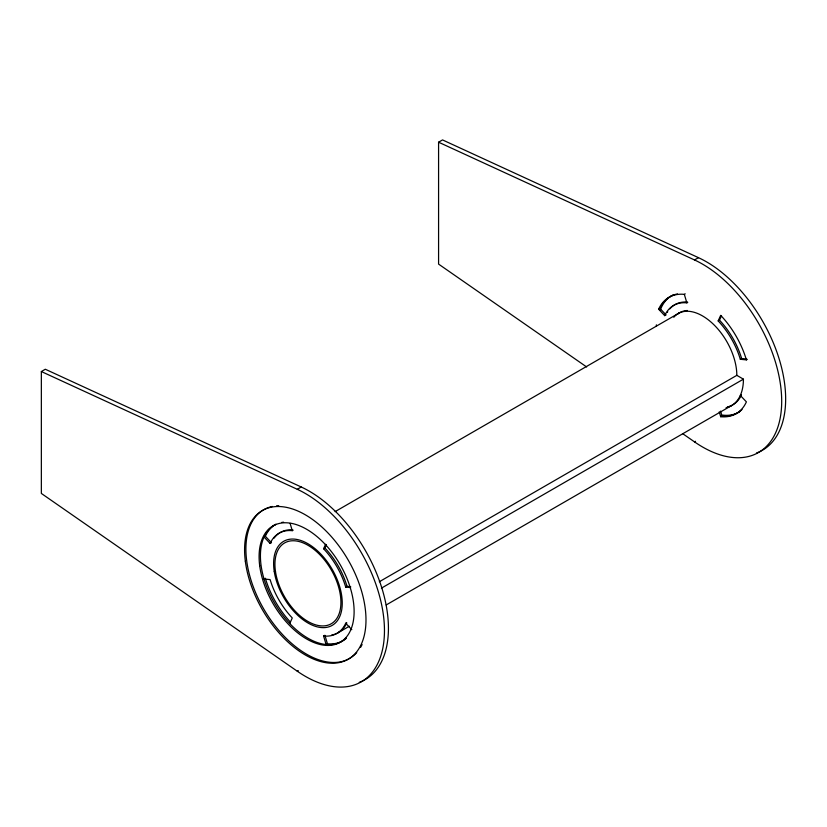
<?xml version="1.0" encoding="UTF-8"?>
<svg xmlns="http://www.w3.org/2000/svg" width="827" height="827" viewBox="0 0 827 827"><rect width="100%" height="100%" fill="white"/><g stroke="black" fill="none" stroke-linecap="round" stroke-linejoin="round"><path stroke-width="1.24" d="M289.75 623.537L292.272 617.955A57.859 33.4 60 0 1 270.129 579.603L264.03 579.003L264.94 578.476M350.596 587.573L345.717 587.087A57.859 33.4 60 0 0 323.584 548.746L325.6 544.28M323.584 548.746L324.897 547.981L326.417 544.631M746.399 359.879L740.31 359.28A57.859 33.4 60 0 0 718.167 320.928L720.689 315.345A67.183 38.786 60 0 1 746.399 359.879L747.308 359.363M718.167 320.928L719.49 320.173L721.506 315.707M41.35 371.54L297.286 489.295A111.976 64.651 60 0 1 384.462 630.587A111.976 64.651 60 0 1 297.286 671.214L41.35 493.44L41.35 371.54L45.309 369.245L301.245 487A111.976 64.651 60 0 1 382.405 589.847A111.976 64.651 60 0 1 359.269 682.337M586.632 366.95L438.579 264.102L438.579 142.203L442.538 139.918L698.474 257.673A111.976 64.651 60 0 1 779.634 360.52A111.976 64.651 60 0 1 756.488 453.01M297.286 489.295L301.245 487M438.579 142.203L694.515 259.957L698.474 257.673M265.353 536.247L264.03 537.012L270.129 543.453L271.452 542.688L265.353 536.247A67.183 38.786 60 0 1 275.649 524.401M665.621 315.118L664.712 315.635L658.623 309.205L659.936 308.44L666.035 314.87M658.623 309.205A67.183 38.786 60 0 1 684.332 294.36L685.232 293.833M270.129 543.453A57.859 33.4 60 0 1 292.272 530.665L293.182 530.138M664.712 315.635A57.859 33.4 60 0 1 686.855 302.858L687.764 302.331M335.111 511.624L679.567 312.751M345.717 587.087L347.04 586.333L350.7 586.694M740.31 359.28L741.623 358.515L746.502 359.001M379.304 581.753L736.826 375.344L743.421 379.159A57.859 33.4 60 0 1 726.054 407.763M381.433 588.142L743.421 379.159M346.006 638.558A67.183 38.786 60 0 1 327.43 643.768L326.107 644.522L323.584 636.025L324.484 635.508M323.584 636.025A57.859 33.4 60 0 0 345.717 623.248L346.627 622.721M741.374 394.82L740.31 395.43L746.399 401.87A67.183 38.786 60 0 1 720.689 416.715L719.252 411.856M338.171 632.686L349.345 626.235M386.209 604.951L731.44 405.643M720.689 416.715L722.012 415.95L720.565 411.102M297.286 671.214L298.278 670.645M682.875 433.803L694.515 441.876L695.497 441.308M345.717 623.248L351.816 629.678M684.332 294.36L686.855 302.858M324.897 635.27L327.43 643.768M290.101 523.377L292.272 530.665M346.761 623.093A57.859 33.4 60 0 1 331.627 635.053M274.119 538.098A57.859 33.4 60 0 1 291.797 529.787M324.897 547.981A57.859 33.4 60 0 1 347.04 586.333M673.788 317.279A48.524 28.015 60 0 1 712.305 323.223A48.524 28.015 60 0 1 736.826 375.344M694.515 259.957A111.976 64.651 60 0 1 781.691 401.25A111.976 64.651 60 0 1 694.515 441.876M677.189 314.425A48.524 28.015 60 0 1 687.382 310.507M740.434 411.112A67.183 38.786 60 0 1 722.633 415.113M660.173 310.383A67.183 38.786 60 0 1 673.333 294.898M741.23 395.502A57.859 33.4 60 0 1 727.388 406.998M667.286 312.441A57.859 33.4 60 0 1 667.751 311.686M669.818 308.895A57.859 33.4 60 0 1 687.258 302.02M719.49 320.173A57.859 33.4 60 0 1 741.623 358.515M742.036 409.437A67.183 38.786 60 0 1 720.875 415.816M656.338 326.086A67.183 38.786 60 0 1 656.369 324.835M659.481 309.494A67.183 38.786 60 0 1 677.509 293.905M356.726 652.596A85.853 49.568 60 0 1 263.679 608.889A85.853 49.568 60 0 1 272.352 506.465M276.549 505.855A85.853 49.568 60 0 1 278.72 505.742M362.112 644.543A85.853 49.568 60 0 1 360.531 647.438M346.131 638.01A67.183 38.786 60 0 1 276.042 605.602A67.183 38.786 60 0 1 276.042 524.266M281.604 522.478A67.183 38.786 60 0 1 283.578 522.188M290.36 622.028A67.183 38.786 60 0 1 265.353 578.238M245.34 561.316A85.853 49.568 60 0 0 343.546 661.383A85.853 49.568 60 0 0 326.965 531.916A85.853 49.568 60 0 0 245.34 561.316M274.233 571.395A48.524 28.015 60 0 0 330.397 626.266A48.524 28.015 60 0 0 319.15 552.384A48.524 28.015 60 0 0 274.233 571.395M259.688 565.678A67.183 38.786 60 0 0 336.548 643.985A67.183 38.786 60 0 0 323.574 542.667A67.183 38.786 60 0 0 259.688 565.678M275.525 571.85A46.653 26.94 60 0 0 329.528 624.612A46.653 26.94 60 0 0 318.715 553.573A46.653 26.94 60 0 0 275.525 571.85"/></g></svg>
